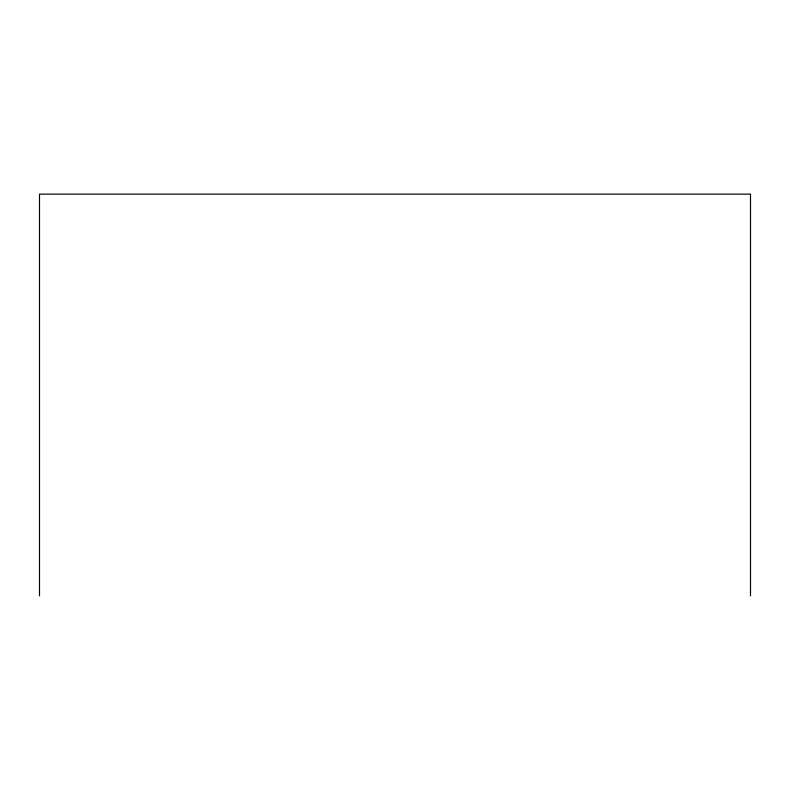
<?xml version="1.0" encoding="UTF-8"?>
<svg xmlns="http://www.w3.org/2000/svg" width="790" height="790" viewBox="0 0 790 790"><rect width="100%" height="100%" fill="white"/><g stroke="black" fill="none" stroke-linecap="round" stroke-linejoin="round"><path stroke-width="1.19" d="M750.5 595.857L750.5 194.143L39.5 194.143L39.5 595.857"/></g></svg>
